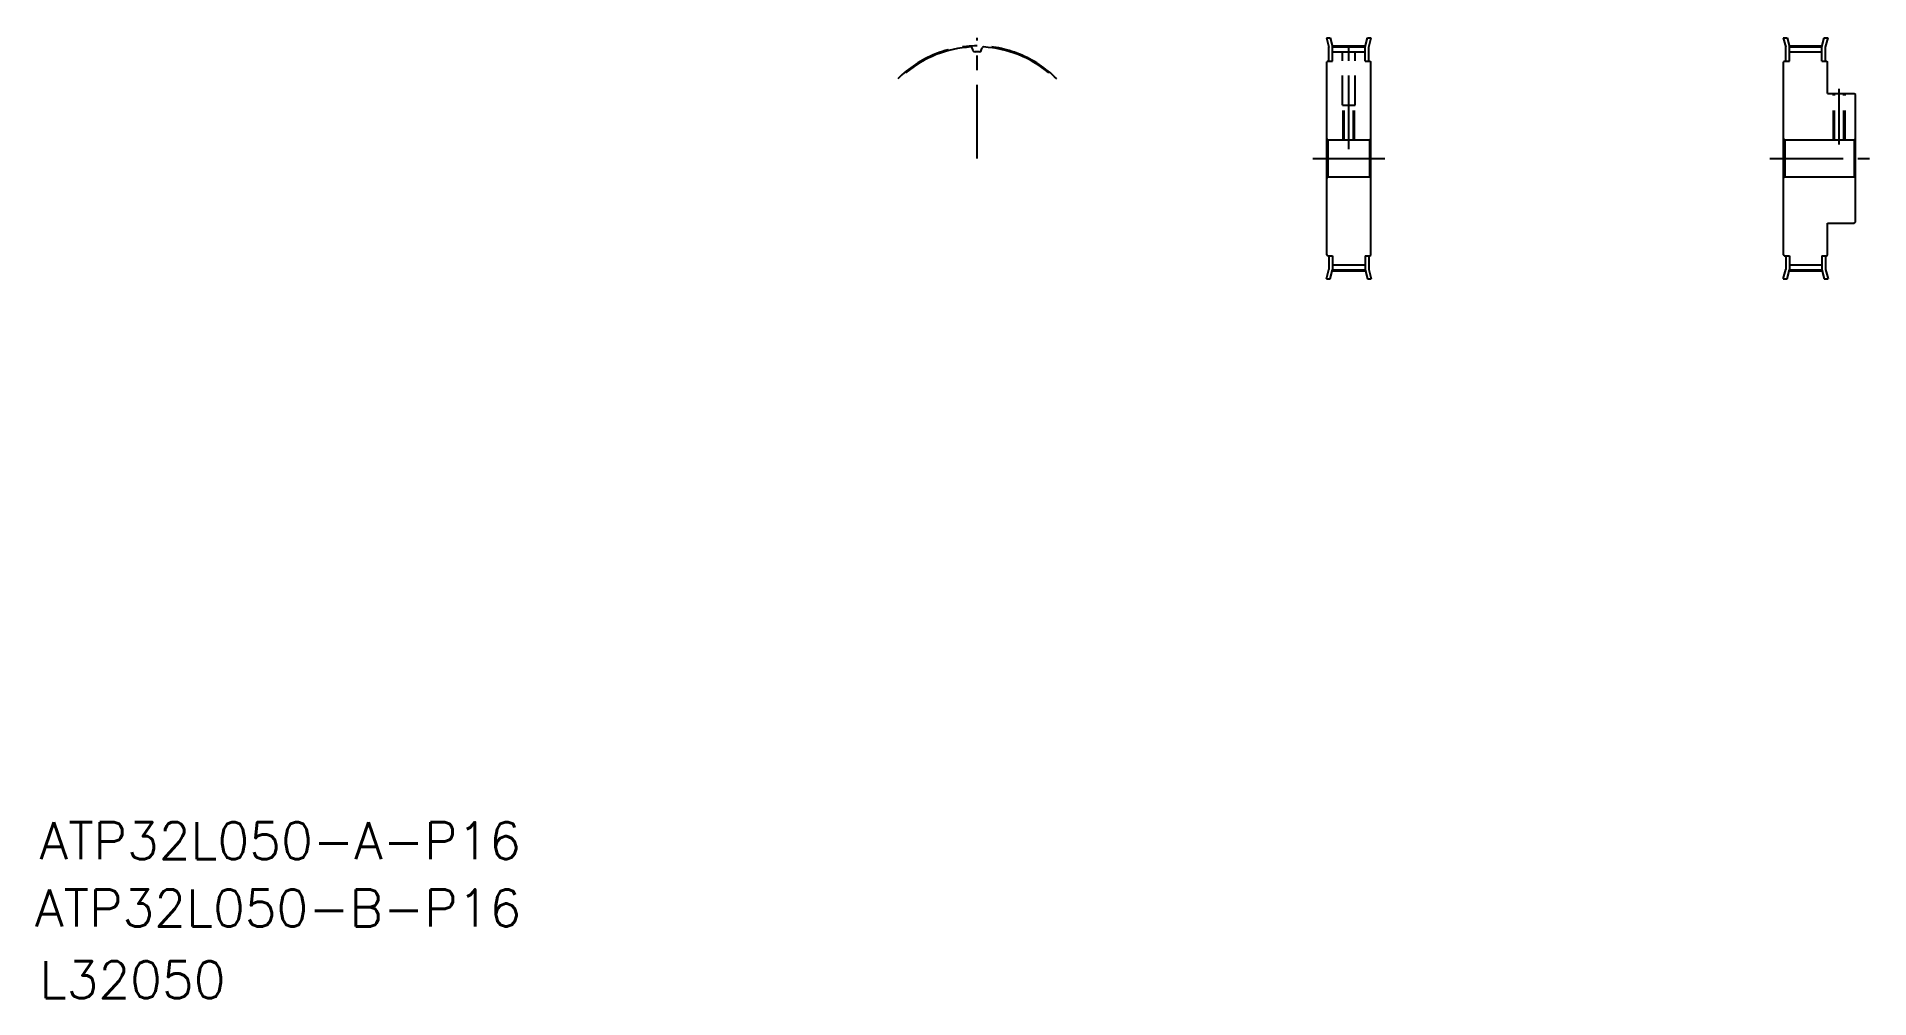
# Model space of a CAD drawing. Extents: x -152 to 639, y -281 to 134.
import ezdxf

# ---------------------------------------------------------------- set-up
doc = ezdxf.new("R2010")
doc.units = 0
doc.linetypes.add('CENTER', pattern=[50.8, 31.75, -6.35, 6.35, -6.35])
doc.linetypes.add('DASHED', pattern=[19.05, 12.7, -6.35])
doc.layers.get('0').update_dxf_attribs({"linetype": 'CONTINUOUS'})
doc.layers.add('CENTER', color=1, linetype='CENTER')
doc.styles.get("Standard").update_dxf_attribs({"font": 'txt', "bigfont": 'BIGFONT'})

msp = doc.modelspace()

# ---------------------------------------------------------------- linework, layer by layer
at = {"color": 7, "linetype": 'CONTINUOUS'}
for p, q in [((252.44, 127.79), (252.02, 128.94)), ((255.96, 127.79), (256.38, 128.94)), ((404.88, 133.23), (405.97, 129.15)), ((404.88, 133.23), (406.53, 133.23)), ((405.97, 123.23), (405.97, 129.15)), ((406.53, 133.23), (407.57, 129.36)), ((407.57, 129.36), (421.57, 129.36)), ((407.57, 123.23), (407.57, 129.36)), ((407.57, 127.23), (421.57, 127.23)), ((421.57, 129.36), (422.61, 133.23)), ((421.57, 123.23), (421.57, 129.36)), ((422.61, 133.23), (424.26, 133.23)), ((423.17, 129.15), (424.26, 133.23)), ((423.17, 123.23), (423.17, 129.15)), ((602.05, 133.23), (603.71, 133.23)), ((602.05, 133.23), (603.14, 129.15)), ((603.14, 123.23), (603.14, 129.15)), ((603.71, 133.23), (604.74, 129.36)), ((604.74, 129.36), (618.74, 129.36)), ((604.74, 123.23), (604.74, 129.36)), ((604.74, 127.23), (618.74, 127.23)), ((618.74, 129.36), (619.78, 133.23)), ((618.74, 123.23), (618.74, 129.36)), ((619.78, 133.23), (621.44, 133.23)), ((620.34, 129.15), (621.44, 133.23)), ((620.34, 123.23), (620.34, 129.15)), ((405.37, 123.23), (405.07, 122.93)), ((405.07, 39.53), (405.07, 122.93)), ((405.37, 123.23), (407.57, 123.23)), ((421.57, 126.3), (421.57, 126.3)), ((421.57, 124.76), (421.57, 124.76)), ((421.57, 123.23), (423.77, 123.23)), ((423.77, 123.23), (424.07, 122.93)), ((424.07, 39.53), (424.07, 122.93)), ((602.54, 123.23), (602.24, 122.93)), ((602.24, 39.53), (602.24, 122.93)), ((602.54, 123.23), (604.74, 123.23)), ((618.74, 123.23), (620.94, 123.23)), ((620.94, 123.23), (621.24, 122.93)), ((621.24, 109.23), (621.24, 122.93)), ((602.24, 56.53), (602.24, 105.93)), ((621.24, 109.23), (632.74, 109.23)), ((632.74, 109.23), (633.24, 108.73)), ((633.24, 53.73), (633.24, 108.73)), ((405.07, 89.73), (405.57, 89.23)), ((405.57, 89.23), (405.57, 73.23)), ((405.57, 89.23), (423.57, 89.23)), ((424.07, 89.73), (423.57, 89.23)), ((423.57, 89.23), (423.57, 73.23)), ((602.24, 89.73), (602.74, 89.23)), ((602.74, 89.23), (602.74, 73.23)), ((602.74, 89.23), (632.74, 89.23)), ((632.74, 89.23), (633.24, 89.73)), ((632.74, 89.23), (632.74, 73.23)), ((405.07, 72.73), (405.57, 73.23)), ((405.57, 73.23), (423.57, 73.23)), ((424.07, 72.73), (423.57, 73.23)), ((602.24, 72.73), (602.74, 73.23)), ((602.74, 73.23), (632.74, 73.23)), ((632.74, 73.23), (633.24, 72.73)), ((621.24, 39.53), (621.24, 53.23)), ((621.24, 53.23), (632.74, 53.23)), ((632.74, 53.23), (633.24, 53.73)), ((404.88, 29.23), (405.97, 33.31)), ((405.37, 39.23), (405.07, 39.53)), ((405.37, 39.23), (407.57, 39.23)), ((405.97, 39.23), (405.97, 33.31)), ((406.53, 29.23), (407.57, 33.1)), ((407.57, 39.23), (407.57, 33.1)), ((407.57, 35.23), (421.57, 35.23)), ((407.57, 33.1), (421.57, 33.1)), ((421.57, 39.23), (421.57, 33.1)), ((421.57, 39.23), (423.77, 39.23)), ((421.57, 33.1), (422.61, 29.23)), ((423.17, 39.23), (423.17, 33.31)), ((423.17, 33.31), (424.26, 29.23)), ((423.77, 39.23), (424.07, 39.53)), ((602.05, 29.23), (603.14, 33.31)), ((602.54, 39.23), (602.24, 39.53)), ((602.54, 39.23), (604.74, 39.23)), ((603.14, 39.23), (603.14, 33.31)), ((603.71, 29.23), (604.74, 33.1)), ((604.74, 39.23), (604.74, 33.1)), ((604.74, 35.23), (618.74, 35.23)), ((604.74, 33.1), (618.74, 33.1)), ((618.74, 39.23), (620.94, 39.23)), ((618.74, 39.23), (618.74, 33.1)), ((618.74, 33.1), (619.78, 29.23)), ((620.34, 39.23), (620.34, 33.31)), ((620.34, 33.31), (621.44, 29.23)), ((620.94, 39.23), (621.24, 39.53)), ((404.88, 29.23), (406.53, 29.23)), ((422.61, 29.23), (424.26, 29.23)), ((602.05, 29.23), (603.71, 29.23)), ((619.78, 29.23), (621.44, 29.23))]:
    msp.add_line(p, q, dxfattribs=at)
at = {"color": 3, "linetype": 'DASHED'}
for p, q in [((411.82, 104.23), (411.82, 127.23)), ((417.32, 104.23), (417.32, 127.23)), ((411.82, 104.23), (417.32, 104.23)), ((412.07, 89.23), (412.07, 104.23)), ((412.57, 89.23), (412.57, 104.23)), ((416.57, 89.23), (416.57, 104.23)), ((417.07, 89.23), (417.07, 104.23)), ((623.74, 89.23), (623.74, 109.23)), ((624.24, 89.23), (624.24, 109.23)), ((628.24, 89.23), (628.24, 109.23)), ((628.74, 89.23), (628.74, 109.23))]:
    msp.add_line(p, q, dxfattribs=at)
at = {"color": 7, "linetype": 'CONTINUOUS'}
for centre, radius, start, end in [((254.2, 81.23), 48.13, 93.2257, 130), ((251.52, 128.76), 0.53, 20, 93.2257), ((253.25, 128.08), 0.86, 200, 271.16629), ((254.2, 81.23), 46, 88.83371, 91.16629), ((255.15, 128.08), 0.86, 268.83371, 340), ((256.88, 128.76), 0.53, 86.7743, 160), ((254.2, 81.23), 48.13, 50, 86.7743)]:
    msp.add_arc(centre, radius, start, end, dxfattribs=at)
at = {"layer": 'CENTER', "color": 1, "linetype": 'CENTER'}
for p, q in [((254.2, 81.23), (254.2, 133.19)), ((407.47, 129.74), (421.67, 129.74)), ((414.57, 85.23), (414.57, 133.74)), ((604.64, 129.74), (618.85, 129.74)), ((626.24, 87.23), (626.24, 111.23)), ((399.07, 81.23), (430.07, 81.23)), ((596.24, 81.23), (639.24, 81.23)), ((407.47, 32.72), (421.67, 32.72)), ((604.64, 32.72), (618.85, 32.72))]:
    msp.add_line(p, q, dxfattribs=at)
msp.add_arc((254.2, 81.23), 48.51, 45, 135, dxfattribs=at)

# ---------------------------------------------------------------- texts
at = {"color": 7, "linetype": 'CONTINUOUS'}
for s, p in [('ATP32L050-A-P16', (-150.5, -221.23)), ('ATP32L050-B-P16', (-152.45, -250.26)), ('L32050', (-150.5, -281.23))]:
    msp.add_text(s, height=16, dxfattribs=at).set_placement(p)

doc.saveas('drawing.dxf')
